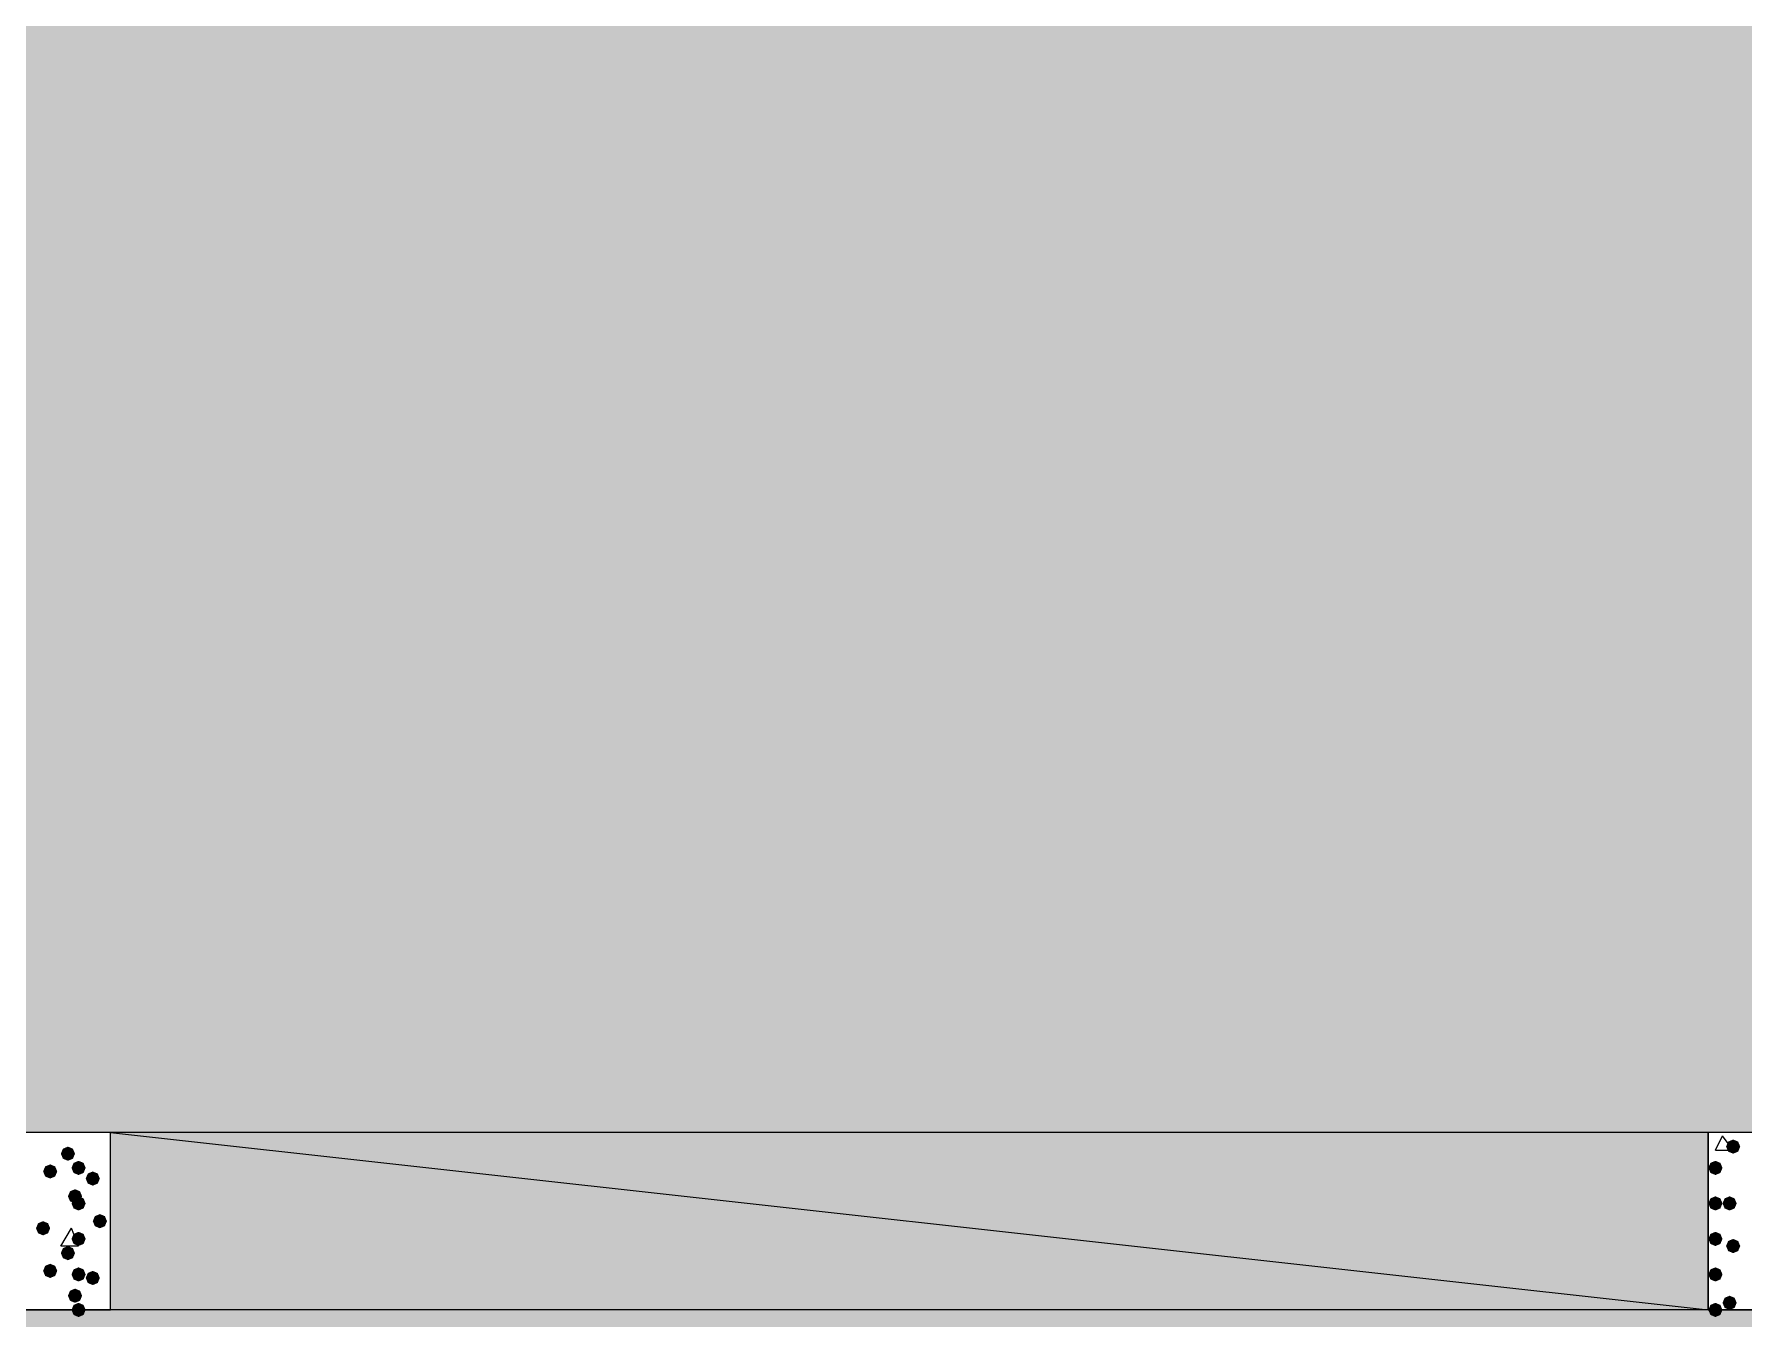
# Model space of a CAD drawing. Header units: millimetres. Extents: x 0 to 420, y 0 to 297.
# Drawn here: x 244.71 to 265.09, y 105.64 to 120.96 of the extents above; entities that cross this region are included whole.
import ezdxf

# ---------------------------------------------------------------- set-up
doc = ezdxf.new("R2010")
doc.units = ezdxf.units.MM
doc.layers.get('0').update_dxf_attribs({"linetype": 'CONTINUOUS'})

msp = doc.modelspace()

# ---------------------------------------------------------------- hatches: boundary and pattern name
at = {"true_color": 0x000008}
h = msp.add_hatch(color=0, dxfattribs=at)
h.paths.add_polyline_path([(385.826, 126.915333), (224.409, 126.915333), (385.826, 107.865333)], flags=0)
h.paths.add_polyline_path([(224.409, 126.915333), (385.826, 107.865333), (224.409, 107.865333)], flags=0)
h = msp.add_hatch(color=0, dxfattribs=at)
h.paths.add_polyline_path([(264.668, 107.865333), (245.618, 107.865333), (264.668, 105.748667)], flags=0)
h.paths.add_polyline_path([(245.618, 107.865333), (264.668, 105.748667), (245.618, 105.748667)], flags=0)
at = {"true_color": 0x000007}
for points in [[(245.194667, 107.611333), (245.169796, 107.551537), (245.11, 107.526667), (245.050204, 107.551537), (245.025333, 107.611333), (245.050204, 107.671129), (245.11, 107.696), (245.169796, 107.671129)], [(265.049, 107.696), (265.024129, 107.636204), (264.964333, 107.611333), (264.904538, 107.636204), (264.879667, 107.696), (264.904537, 107.755796), (264.964333, 107.780667), (265.024129, 107.755796)], [(244.983, 107.399667), (244.958129, 107.339871), (244.898333, 107.315), (244.838538, 107.339871), (244.813667, 107.399667), (244.838537, 107.459462), (244.898333, 107.484333), (244.958129, 107.459463)], [(245.321667, 107.442), (245.296796, 107.382204), (245.237, 107.357333), (245.177204, 107.382204), (245.152333, 107.442), (245.177204, 107.501796), (245.237, 107.526667), (245.296796, 107.501796)], [(264.837333, 107.442), (264.812462, 107.382204), (264.752667, 107.357333), (264.692871, 107.382204), (264.668, 107.442), (264.692871, 107.501796), (264.752667, 107.526667), (264.812462, 107.501796)], [(245.491, 107.315), (245.466129, 107.255204), (245.406333, 107.230333), (245.346538, 107.255204), (245.321667, 107.315), (245.346537, 107.374796), (245.406333, 107.399667), (245.466129, 107.374796)], [(245.279333, 107.103333), (245.254462, 107.043538), (245.194667, 107.018667), (245.134871, 107.043538), (245.11, 107.103333), (245.134871, 107.163129), (245.194667, 107.188), (245.254462, 107.163129)], [(245.321667, 107.018667), (245.296796, 106.958871), (245.237, 106.934), (245.177204, 106.958871), (245.152333, 107.018667), (245.177204, 107.078462), (245.237, 107.103333), (245.296796, 107.078463)], [(264.837333, 107.018667), (264.812462, 106.958871), (264.752667, 106.934), (264.692871, 106.958871), (264.668, 107.018667), (264.692871, 107.078462), (264.752667, 107.103333), (264.812462, 107.078463)], [(265.006667, 107.018667), (264.981796, 106.958871), (264.922, 106.934), (264.862204, 106.958871), (264.837333, 107.018667), (264.862204, 107.078462), (264.922, 107.103333), (264.981796, 107.078463)], [(245.575667, 106.807), (245.550796, 106.747204), (245.491, 106.722333), (245.431204, 106.747204), (245.406333, 106.807), (245.431204, 106.866796), (245.491, 106.891667), (245.550796, 106.866796)], [(244.898333, 106.722333), (244.873462, 106.662537), (244.813667, 106.637667), (244.753871, 106.662537), (244.729, 106.722333), (244.753871, 106.782129), (244.813667, 106.807), (244.873462, 106.782129)], [(245.321667, 106.595333), (245.296796, 106.535538), (245.237, 106.510667), (245.177204, 106.535538), (245.152333, 106.595333), (245.177204, 106.655129), (245.237, 106.68), (245.296796, 106.655129)], [(264.837333, 106.595333), (264.812462, 106.535538), (264.752667, 106.510667), (264.692871, 106.535538), (264.668, 106.595333), (264.692871, 106.655129), (264.752667, 106.68), (264.812462, 106.655129)], [(245.194667, 106.426), (245.169796, 106.366204), (245.11, 106.341333), (245.050204, 106.366204), (245.025333, 106.426), (245.050204, 106.485796), (245.11, 106.510667), (245.169796, 106.485796)], [(265.049, 106.510667), (265.024129, 106.450871), (264.964333, 106.426), (264.904538, 106.450871), (264.879667, 106.510667), (264.904537, 106.570462), (264.964333, 106.595333), (265.024129, 106.570463)], [(244.983, 106.214333), (244.958129, 106.154537), (244.898333, 106.129667), (244.838538, 106.154537), (244.813667, 106.214333), (244.838537, 106.274129), (244.898333, 106.299), (244.958129, 106.274129)], [(245.321667, 106.172), (245.296796, 106.112204), (245.237, 106.087333), (245.177204, 106.112204), (245.152333, 106.172), (245.177204, 106.231796), (245.237, 106.256667), (245.296796, 106.231796)], [(245.491, 106.129667), (245.466129, 106.069871), (245.406333, 106.045), (245.346538, 106.069871), (245.321667, 106.129667), (245.346537, 106.189462), (245.406333, 106.214333), (245.466129, 106.189463)], [(264.837333, 106.172), (264.812462, 106.112204), (264.752667, 106.087333), (264.692871, 106.112204), (264.668, 106.172), (264.692871, 106.231796), (264.752667, 106.256667), (264.812462, 106.231796)], [(245.279333, 105.918), (245.254462, 105.858204), (245.194667, 105.833333), (245.134871, 105.858204), (245.11, 105.918), (245.134871, 105.977796), (245.194667, 106.002667), (245.254462, 105.977796)], [(245.321667, 105.748667), (245.296796, 105.688871), (245.237, 105.664), (245.177204, 105.688871), (245.152333, 105.748667), (245.177204, 105.808462), (245.237, 105.833333), (245.296796, 105.808463)], [(264.837333, 105.748667), (264.812462, 105.688871), (264.752667, 105.664), (264.692871, 105.688871), (264.668, 105.748667), (264.692871, 105.808462), (264.752667, 105.833333), (264.812462, 105.808463)], [(265.006667, 105.833333), (264.981796, 105.773538), (264.922, 105.748667), (264.862204, 105.773538), (264.837333, 105.833333), (264.862204, 105.893129), (264.922, 105.918), (264.981796, 105.893129)]]:
    msp.add_hatch(color=0, dxfattribs=at).paths.add_polyline_path(points, flags=0)
at = {"true_color": 0x000008}
h = msp.add_hatch(color=0, dxfattribs=at)
h.paths.add_polyline_path([(385.826, 105.748667), (39.708667, 105.748667), (385.826, 86.656333)], flags=0)
h.paths.add_polyline_path([(39.708667, 105.748667), (385.826, 86.656333), (39.708667, 86.656333)], flags=0)

# ---------------------------------------------------------------- linework, layer by layer
at = {"color": 0, "true_color": 0x000008}
for points in [[(224.409, 126.915333), (385.826, 107.865333), (224.409, 107.865333)], [(264.668, 107.865333), (245.618, 107.865333), (264.668, 105.748667)], [(245.618, 107.865333), (264.668, 105.748667), (245.618, 105.748667)], [(385.826, 105.748667), (39.708667, 105.748667), (385.826, 86.656333)]]:
    msp.add_lwpolyline(points, close=True, dxfattribs=at)
at = {"color": 0, "true_color": 0x000007}
for points in [[(243.501333, 107.865333), (243.501333, 105.748667), (245.618, 105.748667), (245.618, 107.865333)], [(264.668, 107.865333), (264.668, 105.748667), (266.784667, 105.748667), (266.784667, 107.865333)]]:
    msp.add_lwpolyline(points, close=True, dxfattribs=at)
for points in [[(264.752667, 107.653667), (264.837333, 107.823)], [(264.752667, 107.653667), (264.964333, 107.653667)], [(264.964333, 107.653667), (264.837333, 107.823)], [(245.237, 106.510667), (245.025333, 106.510667), (245.152333, 106.722333)], [(245.237, 106.510667), (245.152333, 106.722333)]]:
    msp.add_lwpolyline(points, dxfattribs=at)

doc.saveas('drawing.dxf')
